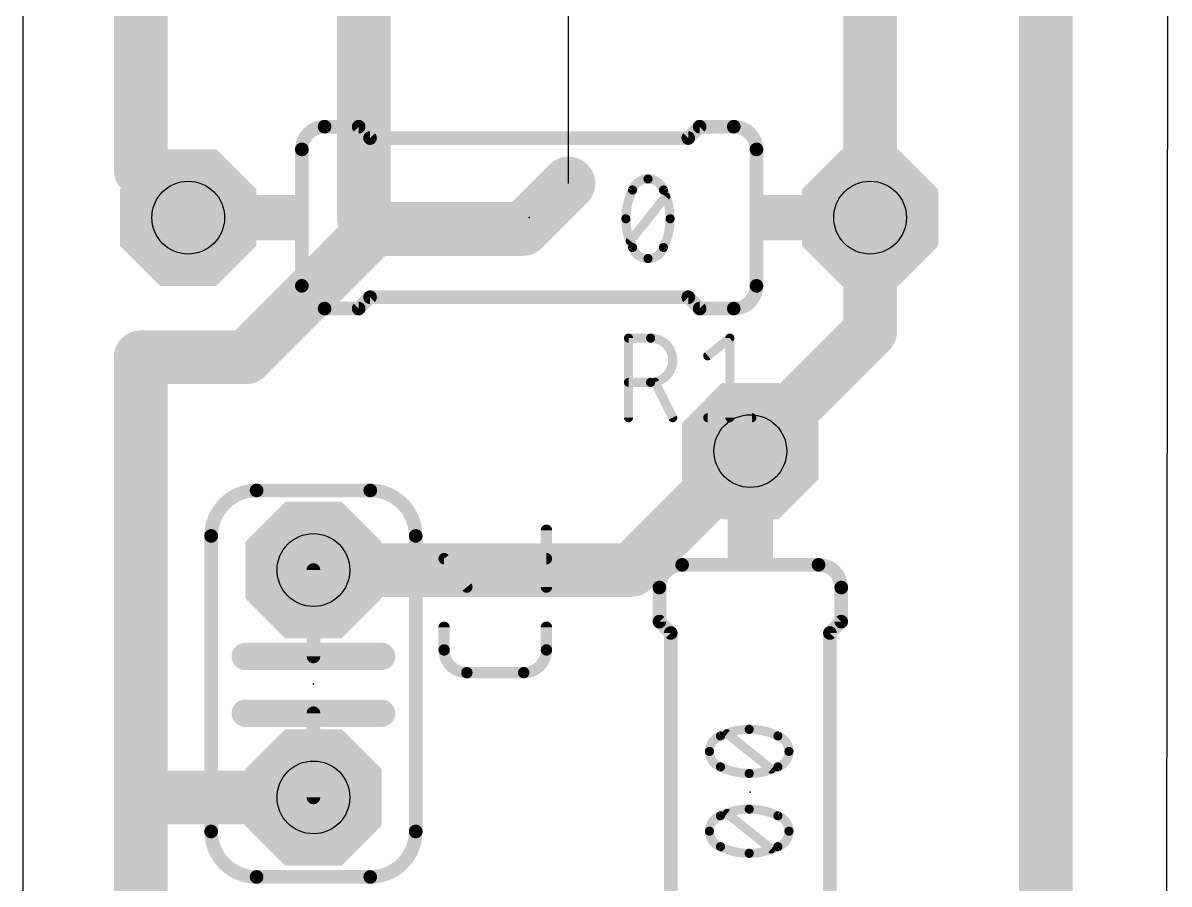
# Model space of a CAD drawing. Extents: x 53 to 97, y 25 to 264.
# Drawn here: x 70.61 to 83.42, y 235.25 to 244.87 of the extents above; entities that cross this region are included whole.
import ezdxf

# ---------------------------------------------------------------- set-up
doc = ezdxf.new("R2010")
doc.units = 0
for name, color, linetype in [('16', 132, 'CONTINUOUS'), ('17', 110, 'CONTINUOUS'), ('19', 53, 'CONTINUOUS'), ('20', 31, 'CONTINUOUS'), ('21', 253, 'CONTINUOUS'), ('23', 53, 'CONTINUOUS'), ('25', 253, 'CONTINUOUS'), ('27', 253, 'CONTINUOUS'), ('29', 253, 'CONTINUOUS'), ('30', 253, 'CONTINUOUS'), ('44', 253, 'CONTINUOUS'), ('51', 253, 'CONTINUOUS')]:
    doc.layers.add(name, color=color, linetype=linetype)

# ---------------------------------------------------------------- blocks, each defined once
blk = doc.blocks.new('OCTAGONP')
at = {"const_width": 0.5}
blk.add_lwpolyline([(-0.25, -0.1036), (-0.25, 0.1036), (-0.1036, 0.25), (0.1036, 0.25), (0.25, 0.1036), (0.25, -0.1036), (0.1036, -0.25), (-0.1036, -0.25), (-0.25, -0.1036), (-0.25, 0.1036)], dxfattribs=at)
blk = doc.blocks.new('RECT')
blk.add_solid([(-0.5, -0.5), (0.5, -0.5), (-0.5, 0.5), (0.5, 0.5)])

msp = doc.modelspace()

# ---------------------------------------------------------------- linework, layer by layer
at = {"layer": '16', "const_width": 0.6}
for points in [[(71.928, 243.2276), (71.928, 259.08)], [(74.422, 259.08), (74.422, 242.6863)], [(82.042, 259.08), (82.042, 193.3626)], [(80.0786, 250.1964), (80.0786, 242.697)], [(72.4586, 242.697), (71.928, 243.2276)], [(76.2, 242.57), (76.708, 243.078)], [(74.422, 242.6863), (74.5383, 242.57)], [(80.0786, 242.697), (80.0786, 241.427)], [(73.1049, 241.1366), (74.5383, 242.57)], [(74.5383, 242.57), (76.2, 242.57)], [(80.0786, 241.427), (78.74, 240.0884)], [(71.928, 241.1366), (73.1049, 241.1366)], [(71.928, 236.22), (71.928, 241.1366)], [(77.4116, 238.76), (78.74, 240.0884)], [(73.8581, 238.76), (77.4116, 238.76)], [(71.928, 231.14), (71.928, 236.22)], [(73.8581, 236.22), (71.928, 236.22)]]:
    msp.add_lwpolyline(points, dxfattribs=at)
at = {"layer": '16', "const_width": 0.3}
for points in [[(72.0341, 243.3337, 1), (71.8219, 243.1215)], [(71.778, 243.2276, 1), (72.078, 243.2276)], [(76.8141, 242.9719, 1), (76.6019, 243.1841)], [(72.3525, 242.5909, 1), (72.5647, 242.8031)], [(74.5281, 242.7924, 1), (74.3159, 242.5803)], [(80.2286, 242.697, 1), (79.9286, 242.697)], [(74.272, 242.6863, 1), (74.572, 242.6863)], [(74.5383, 242.72, 1), (74.5383, 242.42)], [(74.6444, 242.4639, 1), (74.4323, 242.6761)], [(74.4323, 242.4639, 1), (74.6444, 242.6761)], [(76.0939, 242.6761, 1), (76.3061, 242.4639)], [(76.2, 242.42, 1), (76.2, 242.72)], [(79.9286, 242.697, 1), (80.2286, 242.697)], [(80.1847, 241.3209, 1), (79.9725, 241.5331)], [(79.9286, 241.427, 1), (80.2286, 241.427)], [(71.928, 241.2866, 1), (71.928, 240.9866)], [(72.078, 241.1366, 1), (71.778, 241.1366)], [(73.1049, 240.9866, 1), (73.1049, 241.2866)], [(72.9989, 241.2427, 1), (73.211, 241.0305)], [(78.8461, 239.9823, 1), (78.6339, 240.1945)], [(78.6339, 240.1945, 1), (78.8461, 239.9823)], [(73.8581, 238.91, 1), (73.8581, 238.61)], [(77.3055, 238.8661, 1), (77.5177, 238.6539)], [(77.4116, 238.61, 1), (77.4116, 238.91)], [(72.078, 236.22, 1), (71.778, 236.22)], [(71.928, 236.37, 1), (71.928, 236.07)], [(73.8581, 236.07, 1), (73.8581, 236.37)], [(71.778, 236.22, 1), (72.078, 236.22)]]:
    msp.add_lwpolyline(points, format="xyb", dxfattribs=at)
at = {"layer": '19'}
msp.add_line((76.708, 243.078), (76.708, 247.067), dxfattribs=at)
at = {"layer": '20'}
for p, q in [((70.612, 262.56), (70.612, 118.491)), ((83.292, 118.491), (83.419, 262.56))]:
    msp.add_line(p, q, dxfattribs=at)
at = {"layer": '21'}
for points, const_width in [([(73.9826, 243.713, 0.4142), (73.7286, 243.459)], 0.1524), ([(73.9826, 243.7511, 1), (73.9826, 243.6749)], 0.0762), ([(73.9826, 243.6749, 1), (73.9826, 243.7511)], 0.0762), ([(74.3905, 243.7399, 1), (74.3367, 243.6861)], 0.0762), ([(74.3636, 243.6749, 1), (74.3636, 243.7511)], 0.0762), ([(78.1736, 243.7511, 1), (78.1736, 243.6749)], 0.0762), ([(78.2005, 243.6861, 1), (78.1467, 243.7399)], 0.0762), ([(78.8086, 243.459, 0.4142), (78.5546, 243.713)], 0.1524), ([(78.5546, 243.7511, 1), (78.5546, 243.6749)], 0.0762), ([(78.5546, 243.6749, 1), (78.5546, 243.7511)], 0.0762), ([(74.4906, 243.6241, 1), (74.4906, 243.5479)], 0.0762), ([(74.4637, 243.5591, 1), (74.5175, 243.6129)], 0.0762), ([(78.0197, 243.6129, 1), (78.0735, 243.5591)], 0.0762), ([(78.0466, 243.5479, 1), (78.0466, 243.6241)], 0.0762), ([(73.7667, 243.459, 1), (73.6905, 243.459)], 0.0762), ([(73.6905, 243.459, 1), (73.7667, 243.459)], 0.0762), ([(78.8467, 243.459, 1), (78.7705, 243.459)], 0.0762), ([(78.7705, 243.459, 1), (78.8467, 243.459)], 0.0762), ([(73.7286, 241.935, 0.4142), (73.9826, 241.681)], 0.1524), ([(73.7667, 241.935, 1), (73.6905, 241.935)], 0.0762), ([(73.6905, 241.935, 1), (73.7667, 241.935)], 0.0762), ([(78.5546, 241.681, 0.4142), (78.8086, 241.935)], 0.1524), ([(78.8467, 241.935, 1), (78.7705, 241.935)], 0.0762), ([(78.7705, 241.935, 1), (78.8467, 241.935)], 0.0762), ([(74.4906, 241.8461, 1), (74.4906, 241.7699)], 0.0762), ([(74.5175, 241.7811, 1), (74.4637, 241.8349)], 0.0762), ([(78.0735, 241.8349, 1), (78.0197, 241.7811)], 0.0762), ([(78.0466, 241.7699, 1), (78.0466, 241.8461)], 0.0762), ([(73.9826, 241.7191, 1), (73.9826, 241.6429)], 0.0762), ([(73.9826, 241.6429, 1), (73.9826, 241.7191)], 0.0762), ([(74.3367, 241.7079, 1), (74.3905, 241.6541)], 0.0762), ([(74.3636, 241.6429, 1), (74.3636, 241.7191)], 0.0762), ([(78.1736, 241.7191, 1), (78.1736, 241.6429)], 0.0762), ([(78.1467, 241.6541, 1), (78.2005, 241.7079)], 0.0762), ([(78.5546, 241.7191, 1), (78.5546, 241.6429)], 0.0762), ([(78.5546, 241.6429, 1), (78.5546, 241.7191)], 0.0762), ([(73.2231, 239.649, 0.4142), (72.7151, 239.141)], 0.1524), ([(73.2231, 239.6871, 1), (73.2231, 239.6109)], 0.0762), ([(73.2231, 239.6109, 1), (73.2231, 239.6871)], 0.0762), ([(75.0011, 239.141, 0.4142), (74.4931, 239.649)], 0.1524), ([(74.4931, 239.6871, 1), (74.4931, 239.6109)], 0.0762), ([(74.4931, 239.6109, 1), (74.4931, 239.6871)], 0.0762), ([(72.7532, 239.141, 1), (72.677, 239.141)], 0.0762), ([(72.677, 239.141, 1), (72.7532, 239.141)], 0.0762), ([(75.0392, 239.141, 1), (74.963, 239.141)], 0.0762), ([(74.963, 239.141, 1), (75.0392, 239.141)], 0.0762), ([(77.978, 238.8184, 0.4142), (77.724, 238.5644)], 0.1524), ([(77.978, 238.8565, 1), (77.978, 238.7803)], 0.0762), ([(77.978, 238.7803, 1), (77.978, 238.8565)], 0.0762), ([(79.756, 238.5644, 0.4142), (79.502, 238.8184)], 0.1524), ([(79.502, 238.8565, 1), (79.502, 238.7803)], 0.0762), ([(79.502, 238.7803, 1), (79.502, 238.8565)], 0.0762), ([(77.7621, 238.5644, 1), (77.6859, 238.5644)], 0.0762), ([(77.6859, 238.5644, 1), (77.7621, 238.5644)], 0.0762), ([(79.7941, 238.5644, 1), (79.7179, 238.5644)], 0.0762), ([(79.7179, 238.5644, 1), (79.7941, 238.5644)], 0.0762), ([(77.6859, 238.1834, 1), (77.7621, 238.1834)], 0.0762), ([(77.7509, 238.2103, 1), (77.6971, 238.1565)], 0.0762), ([(79.7179, 238.1834, 1), (79.7941, 238.1834)], 0.0762), ([(79.7829, 238.1565, 1), (79.7291, 238.2103)], 0.0762), ([(77.8891, 238.0564, 1), (77.8129, 238.0564)], 0.0762), ([(77.8241, 238.0295, 1), (77.8779, 238.0833)], 0.0762), ([(79.6671, 238.0564, 1), (79.5909, 238.0564)], 0.0762), ([(79.6021, 238.0833, 1), (79.6559, 238.0295)], 0.0762), ([(73.0961, 237.871, 1), (73.0961, 237.7186)], 0.1524), ([(74.6201, 237.7186, 1), (74.6201, 237.871)], 0.1524), ([(73.0961, 237.236, 1), (73.0961, 237.0836)], 0.1524), ([(74.6201, 237.0836, 1), (74.6201, 237.236)], 0.1524), ([(72.7151, 235.839, 0.4142), (73.2231, 235.331)], 0.1524), ([(72.7532, 235.839, 1), (72.677, 235.839)], 0.0762), ([(74.4931, 235.331, 0.4142), (75.0011, 235.839)], 0.1524), ([(75.0392, 235.839, 1), (74.963, 235.839)], 0.0762), ([(72.677, 235.839, 1), (72.7532, 235.839)], 0.0762), ([(74.963, 235.839, 1), (75.0392, 235.839)], 0.0762), ([(73.2231, 235.3691, 1), (73.2231, 235.2929)], 0.0762), ([(73.2231, 235.2929, 1), (73.2231, 235.3691)], 0.0762), ([(74.4931, 235.3691, 1), (74.4931, 235.2929)], 0.0762), ([(74.4931, 235.2929, 1), (74.4931, 235.3691)], 0.0762)]:
    msp.add_lwpolyline(points, format="xyb", dxfattribs=dict(at, const_width=const_width))
for points, const_width in [([(73.9826, 243.713), (74.3636, 243.713)], 0.1524), ([(74.4906, 243.586), (74.3636, 243.713)], 0.1524), ([(78.0466, 243.586), (78.1736, 243.713)], 0.1524), ([(78.5546, 243.713), (78.1736, 243.713)], 0.1524), ([(74.4906, 243.586), (78.0466, 243.586)], 0.1524), ([(73.7286, 243.459), (73.7286, 241.935)], 0.1524), ([(78.8086, 243.459), (78.8086, 241.935)], 0.1524), ([(74.4906, 241.808), (74.3636, 241.681)], 0.1524), ([(74.4906, 241.808), (78.0466, 241.808)], 0.1524), ([(78.0466, 241.808), (78.1736, 241.681)], 0.1524), ([(73.9826, 241.681), (74.3636, 241.681)], 0.1524), ([(78.5546, 241.681), (78.1736, 241.681)], 0.1524), ([(73.2231, 239.649), (74.4931, 239.649)], 0.1524), ([(72.7151, 235.839), (72.7151, 239.141)], 0.1524), ([(75.0011, 235.839), (75.0011, 239.141)], 0.1524), ([(79.502, 238.8184), (77.978, 238.8184)], 0.1524), ([(77.724, 238.5644), (77.724, 238.1834)], 0.1524), ([(79.756, 238.5644), (79.756, 238.1834)], 0.1524), ([(77.851, 238.0564), (77.724, 238.1834)], 0.1524), ([(79.629, 238.0564), (79.756, 238.1834)], 0.1524), ([(77.851, 238.0564), (77.851, 234.5004)], 0.1524), ([(79.629, 238.0564), (79.629, 234.5004)], 0.1524), ([(74.6201, 237.7948), (73.0961, 237.7948)], 0.3048), ([(74.6201, 237.1598), (73.0961, 237.1598)], 0.3048), ([(73.2231, 235.331), (74.4931, 235.331)], 0.1524)]:
    msp.add_lwpolyline(points, dxfattribs=dict(at, const_width=const_width))
at = {"layer": '23'}
for p in [(76.2686, 242.697), (73.8581, 237.49), (78.74, 236.2784)]:
    msp.add_point(p, dxfattribs=at)
at = {"layer": '25'}
for points, const_width in [([(77.3789, 240.4618), (77.3789, 241.3508)], 0.1016), ([(77.3789, 241.3508), (77.6259, 241.3508)], 0.1016), ([(78.2639, 241.1532), (78.5109, 241.3508)], 0.1016), ([(78.5109, 241.3508), (78.5109, 240.4618)], 0.1016), ([(77.6259, 240.8569), (77.3789, 240.8569)], 0.1016), ([(77.8728, 240.4618), (77.6753, 240.8569)], 0.1016), ([(78.2639, 240.4618), (78.7578, 240.4618)], 0.1016), ([(76.4616, 238.5695), (76.4616, 239.2045)], 0.127), ([(75.5726, 238.5695), (75.3186, 238.887)], 0.127), ([(75.3186, 238.887), (76.4616, 238.887)], 0.127), ([(75.3186, 237.8673), (75.3186, 238.1213)], 0.127), ([(76.4616, 238.1213), (76.4616, 237.8673)], 0.127), ([(76.2076, 237.6133), (75.5726, 237.6133)], 0.127)]:
    msp.add_lwpolyline(points, dxfattribs=dict(at, const_width=const_width))
for points, const_width in [([(77.4043, 241.3508, 1), (77.3535, 241.3508)], 0.0508), ([(77.3789, 241.3762, 1), (77.3789, 241.3254)], 0.0508), ([(77.6259, 240.8569, 1), (77.6259, 241.3508)], 0.1016), ([(77.6259, 241.3762, 1), (77.6259, 241.3254)], 0.0508), ([(77.6259, 241.3254, 1), (77.6259, 241.3762)], 0.0508), ([(78.5363, 241.3508, 1), (78.4855, 241.3508)], 0.0508), ([(78.5267, 241.331, 1), (78.495, 241.3706)], 0.0508), ([(78.248, 241.1731, 1), (78.2798, 241.1334)], 0.0508), ([(77.3789, 240.8823, 1), (77.3789, 240.8315)], 0.0508), ([(77.6259, 240.8823, 1), (77.6259, 240.8315)], 0.0508), ([(77.6259, 240.8315, 1), (77.6259, 240.8823)], 0.0508), ([(77.698, 240.8683, 1), (77.6525, 240.8456)], 0.0508), ([(77.3535, 240.4618, 1), (77.4043, 240.4618)], 0.0508), ([(77.8501, 240.4504, 1), (77.8955, 240.4732)], 0.0508), ([(78.2639, 240.4872, 1), (78.2639, 240.4364)], 0.0508), ([(78.4855, 240.4618, 1), (78.5363, 240.4618)], 0.0508), ([(78.7578, 240.4364, 1), (78.7578, 240.4872)], 0.0508), ([(76.4934, 239.2045, 1), (76.4299, 239.2045)], 0.0635), ([(75.3434, 238.9068, 1), (75.2938, 238.8672)], 0.0635), ([(75.3186, 238.9187, 1), (75.3186, 238.8553)], 0.0635), ([(76.4616, 238.8553, 1), (76.4616, 238.9187)], 0.0635), ([(75.5478, 238.5497, 1), (75.5974, 238.5893)], 0.0635), ([(76.4299, 238.5695, 1), (76.4934, 238.5695)], 0.0635), ([(75.3504, 238.1213, 1), (75.2869, 238.1213)], 0.0635), ([(76.4934, 238.1213, 1), (76.4299, 238.1213)], 0.0635), ([(75.3186, 237.8673, 0.4142), (75.5726, 237.6133)], 0.127), ([(75.3504, 237.8673, 1), (75.2869, 237.8673)], 0.0635), ([(75.2869, 237.8673, 1), (75.3504, 237.8673)], 0.0635), ([(76.2076, 237.6133, 0.4142), (76.4616, 237.8673)], 0.127), ([(76.4934, 237.8673, 1), (76.4299, 237.8673)], 0.0635), ([(76.4299, 237.8673, 1), (76.4934, 237.8673)], 0.0635), ([(75.5726, 237.645, 1), (75.5726, 237.5815)], 0.0635), ([(75.5726, 237.5815, 1), (75.5726, 237.645)], 0.0635), ([(76.2076, 237.645, 1), (76.2076, 237.5815)], 0.0635), ([(76.2076, 237.5815, 1), (76.2076, 237.645)], 0.0635)]:
    msp.add_lwpolyline(points, format="xyb", dxfattribs=dict(at, const_width=const_width))
at = {"layer": '27'}
for points, const_width in [([(77.5965, 243.1288, 0.3205), (77.4236, 243.0053)], 0.1016), ([(77.7693, 243.0053, 0.3205), (77.5965, 243.1288)], 0.1016), ([(77.5965, 243.1542, 1), (77.5965, 243.1034)], 0.0508), ([(77.5965, 243.1034, 1), (77.5965, 243.1542)], 0.0508), ([(77.4236, 243.0053, 0.1139), (77.3495, 242.6843)], 0.1016), ([(77.3996, 243.0136, 1), (77.4476, 242.9971)], 0.0508), ([(77.4464, 242.9942, 1), (77.4008, 243.0165)], 0.0508), ([(77.8434, 242.6843, 0.1139), (77.7693, 243.0053)], 0.1016), ([(77.7921, 243.0165, 1), (77.7465, 242.9942)], 0.0508), ([(77.7453, 242.9971, 1), (77.7933, 243.0136)], 0.0508), ([(77.8138, 242.9154, 1), (77.7742, 242.9471)], 0.0508), ([(77.3495, 242.6843, 0.1139), (77.4236, 242.3633)], 0.1016), ([(77.3749, 242.6843, 1), (77.3241, 242.6843)], 0.0508), ([(77.3241, 242.6843, 1), (77.3749, 242.6843)], 0.0508), ([(77.7693, 242.3633, 0.1139), (77.8434, 242.6843)], 0.1016), ([(77.8688, 242.6843, 1), (77.818, 242.6843)], 0.0508), ([(77.818, 242.6843, 1), (77.8688, 242.6843)], 0.0508), ([(77.3791, 242.4532, 1), (77.4187, 242.4215)], 0.0508), ([(77.4236, 242.3633, 0.3205), (77.5965, 242.2398)], 0.1016), ([(77.4476, 242.3715, 1), (77.3996, 242.355)], 0.0508), ([(77.4008, 242.3521, 1), (77.4464, 242.3744)], 0.0508), ([(77.5965, 242.2398, 0.3205), (77.7693, 242.3633)], 0.1016), ([(77.7465, 242.3744, 1), (77.7921, 242.3521)], 0.0508), ([(77.7933, 242.355, 1), (77.7453, 242.3715)], 0.0508), ([(77.5965, 242.2652, 1), (77.5965, 242.2144)], 0.0508), ([(77.5965, 242.2144, 1), (77.5965, 242.2652)], 0.0508), ([(78.4063, 236.9065, 0.3205), (78.2828, 236.7336)], 0.1016), ([(78.3951, 236.9293, 1), (78.4174, 236.8836)], 0.0508), ([(78.7273, 236.9806, 0.1139), (78.4063, 236.9065)], 0.1016), ([(78.4145, 236.8825, 1), (78.398, 236.9305)], 0.0508), ([(78.4962, 236.951, 1), (78.4645, 236.9113)], 0.0508), ([(79.0483, 236.9065, 0.1139), (78.7273, 236.9806)], 0.1016), ([(78.7273, 237.006, 1), (78.7273, 236.9552)], 0.0508), ([(78.7273, 236.9552, 1), (78.7273, 237.006)], 0.0508), ([(79.1718, 236.7336, 0.3205), (79.0483, 236.9065)], 0.1016), ([(79.0566, 236.9305, 1), (79.0401, 236.8825)], 0.0508), ([(79.0372, 236.8836, 1), (79.0595, 236.9293)], 0.0508), ([(78.2828, 236.7336, 0.3205), (78.4063, 236.5608)], 0.1016), ([(78.3082, 236.7336, 1), (78.2574, 236.7336)], 0.0508), ([(78.2574, 236.7336, 1), (78.3082, 236.7336)], 0.0508), ([(79.0483, 236.5608, 0.3205), (79.1718, 236.7336)], 0.1016), ([(79.1972, 236.7336, 1), (79.1464, 236.7336)], 0.0508), ([(79.1464, 236.7336, 1), (79.1972, 236.7336)], 0.0508), ([(78.4174, 236.5836, 1), (78.3951, 236.5379)], 0.0508), ([(78.4063, 236.5608, 0.1139), (78.7273, 236.4867)], 0.1016), ([(78.398, 236.5367, 1), (78.4145, 236.5848)], 0.0508), ([(78.7273, 236.4867, 0.1139), (79.0483, 236.5608)], 0.1016), ([(78.9584, 236.5162, 1), (78.9901, 236.5559)], 0.0508), ([(79.0401, 236.5848, 1), (79.0566, 236.5367)], 0.0508), ([(79.0595, 236.5379, 1), (79.0372, 236.5836)], 0.0508), ([(78.7273, 236.5121, 1), (78.7273, 236.4613)], 0.0508), ([(78.7273, 236.4613, 1), (78.7273, 236.5121)], 0.0508), ([(78.4063, 236.0149, 0.3205), (78.2828, 235.8421)], 0.1016), ([(78.3951, 236.0378, 1), (78.4174, 235.9921)], 0.0508), ([(78.7273, 236.089, 0.1139), (78.4063, 236.0149)], 0.1016), ([(78.4145, 235.9909, 1), (78.398, 236.039)], 0.0508), ([(78.4962, 236.0595, 1), (78.4645, 236.0198)], 0.0508), ([(79.0483, 236.0149, 0.1139), (78.7273, 236.089)], 0.1016), ([(78.7273, 236.1144, 1), (78.7273, 236.0636)], 0.0508), ([(78.7273, 236.0636, 1), (78.7273, 236.1144)], 0.0508), ([(79.0566, 236.039, 1), (79.0401, 235.9909)], 0.0508), ([(79.1718, 235.8421, 0.3205), (79.0483, 236.0149)], 0.1016), ([(79.0372, 235.9921, 1), (79.0595, 236.0378)], 0.0508), ([(78.2828, 235.8421, 0.3205), (78.4063, 235.6692)], 0.1016), ([(78.3082, 235.8421, 1), (78.2574, 235.8421)], 0.0508), ([(78.2574, 235.8421, 1), (78.3082, 235.8421)], 0.0508), ([(79.0483, 235.6692, 0.3205), (79.1718, 235.8421)], 0.1016), ([(79.1972, 235.8421, 1), (79.1464, 235.8421)], 0.0508), ([(79.1464, 235.8421, 1), (79.1972, 235.8421)], 0.0508), ([(78.4174, 235.6921, 1), (78.3951, 235.6464)], 0.0508), ([(78.4063, 235.6692, 0.1139), (78.7273, 235.5951)], 0.1016), ([(78.398, 235.6452, 1), (78.4145, 235.6932)], 0.0508), ([(78.7273, 235.5951, 0.1139), (79.0483, 235.6692)], 0.1016), ([(78.9584, 235.6247, 1), (78.9901, 235.6644)], 0.0508), ([(79.0401, 235.6932, 1), (79.0566, 235.6452)], 0.0508), ([(79.0595, 235.6464, 1), (79.0372, 235.6921)], 0.0508), ([(78.7273, 235.6205, 1), (78.7273, 235.5697)], 0.0508), ([(78.7273, 235.5697, 1), (78.7273, 235.6205)], 0.0508)]:
    msp.add_lwpolyline(points, format="xyb", dxfattribs=dict(at, const_width=const_width))
at = {"layer": '27', "const_width": 0.1016}
for points in [[(77.3989, 242.4374), (77.794, 242.9312)], [(78.9742, 236.5361), (78.4804, 236.9312)], [(78.9742, 235.6445), (78.4804, 236.0396)]]:
    msp.add_lwpolyline(points, dxfattribs=at)
at = {"layer": '44'}
for centre in [(72.4586, 242.697), (80.0786, 242.697), (78.74, 240.0884), (73.8581, 238.76), (73.8581, 236.22)]:
    msp.add_circle(centre, 0.4064, dxfattribs=at)
at = {"layer": '51'}
for points, const_width in [([(72.4586, 242.697), (73.3476, 242.697)], 0.508), ([(80.0786, 242.697), (79.1896, 242.697)], 0.508), ([(78.74, 240.0884), (78.74, 239.1994)], 0.508), ([(73.8581, 238.76), (73.8581, 237.7948)], 0.1524), ([(73.8581, 236.22), (73.8581, 237.1598)], 0.1524)]:
    msp.add_lwpolyline(points, dxfattribs=dict(at, const_width=const_width))
for points, const_width in [([(72.4586, 242.824, 1), (72.4586, 242.57)], 0.254), ([(73.3476, 242.57, 1), (73.3476, 242.824)], 0.254), ([(79.1896, 242.824, 1), (79.1896, 242.57)], 0.254), ([(80.0786, 242.57, 1), (80.0786, 242.824)], 0.254), ([(78.867, 240.0884, 1), (78.613, 240.0884)], 0.254), ([(78.613, 239.1994, 1), (78.867, 239.1994)], 0.254), ([(73.8962, 238.76, 1), (73.82, 238.76)], 0.0762), ([(73.82, 237.7948, 1), (73.8962, 237.7948)], 0.0762), ([(73.8962, 237.1598, 1), (73.82, 237.1598)], 0.0762), ([(73.82, 236.22, 1), (73.8962, 236.22)], 0.0762)]:
    msp.add_lwpolyline(points, format="xyb", dxfattribs=dict(at, const_width=const_width))

# ---------------------------------------------------------------- block references
at = {"layer": '17', "xscale": 1.3208, "yscale": 1.3208}
for p, rotation in [((72.4586, 242.697), 180), ((72.4586, 242.697), 180), ((80.0786, 242.697), 180), ((80.0786, 242.697), 180), ((78.74, 240.0884), 90), ((78.74, 240.0884), 90), ((73.8581, 238.76), 270), ((73.8581, 238.76), 270), ((73.8581, 236.22), 270), ((73.8581, 236.22), 270)]:
    msp.add_blockref('OCTAGONP', p, dxfattribs=dict(at, rotation=rotation))
at = {"layer": '21', "xscale": 0.381, "yscale": 0.508}
for p, rotation in [((73.5381, 242.697), 180), ((78.9991, 242.697), 180), ((78.74, 239.0089), 90)]:
    msp.add_blockref('RECT', p, dxfattribs=dict(at, rotation=rotation))
at = {"layer": '29', "xscale": 1.524, "yscale": 1.524}
for p, rotation in [((72.4586, 242.697), 180), ((80.0786, 242.697), 180), ((78.74, 240.0884), 90), ((73.8581, 238.76), 270), ((73.8581, 236.22), 270)]:
    msp.add_blockref('OCTAGONP', p, dxfattribs=dict(at, rotation=rotation))
at = {"layer": '30', "xscale": 1.524, "yscale": 1.524}
for p, rotation in [((72.4586, 242.697), 180), ((80.0786, 242.697), 180), ((78.74, 240.0884), 90), ((73.8581, 238.76), 270), ((73.8581, 236.22), 270)]:
    msp.add_blockref('OCTAGONP', p, dxfattribs=dict(at, rotation=rotation))

doc.saveas('drawing.dxf')
